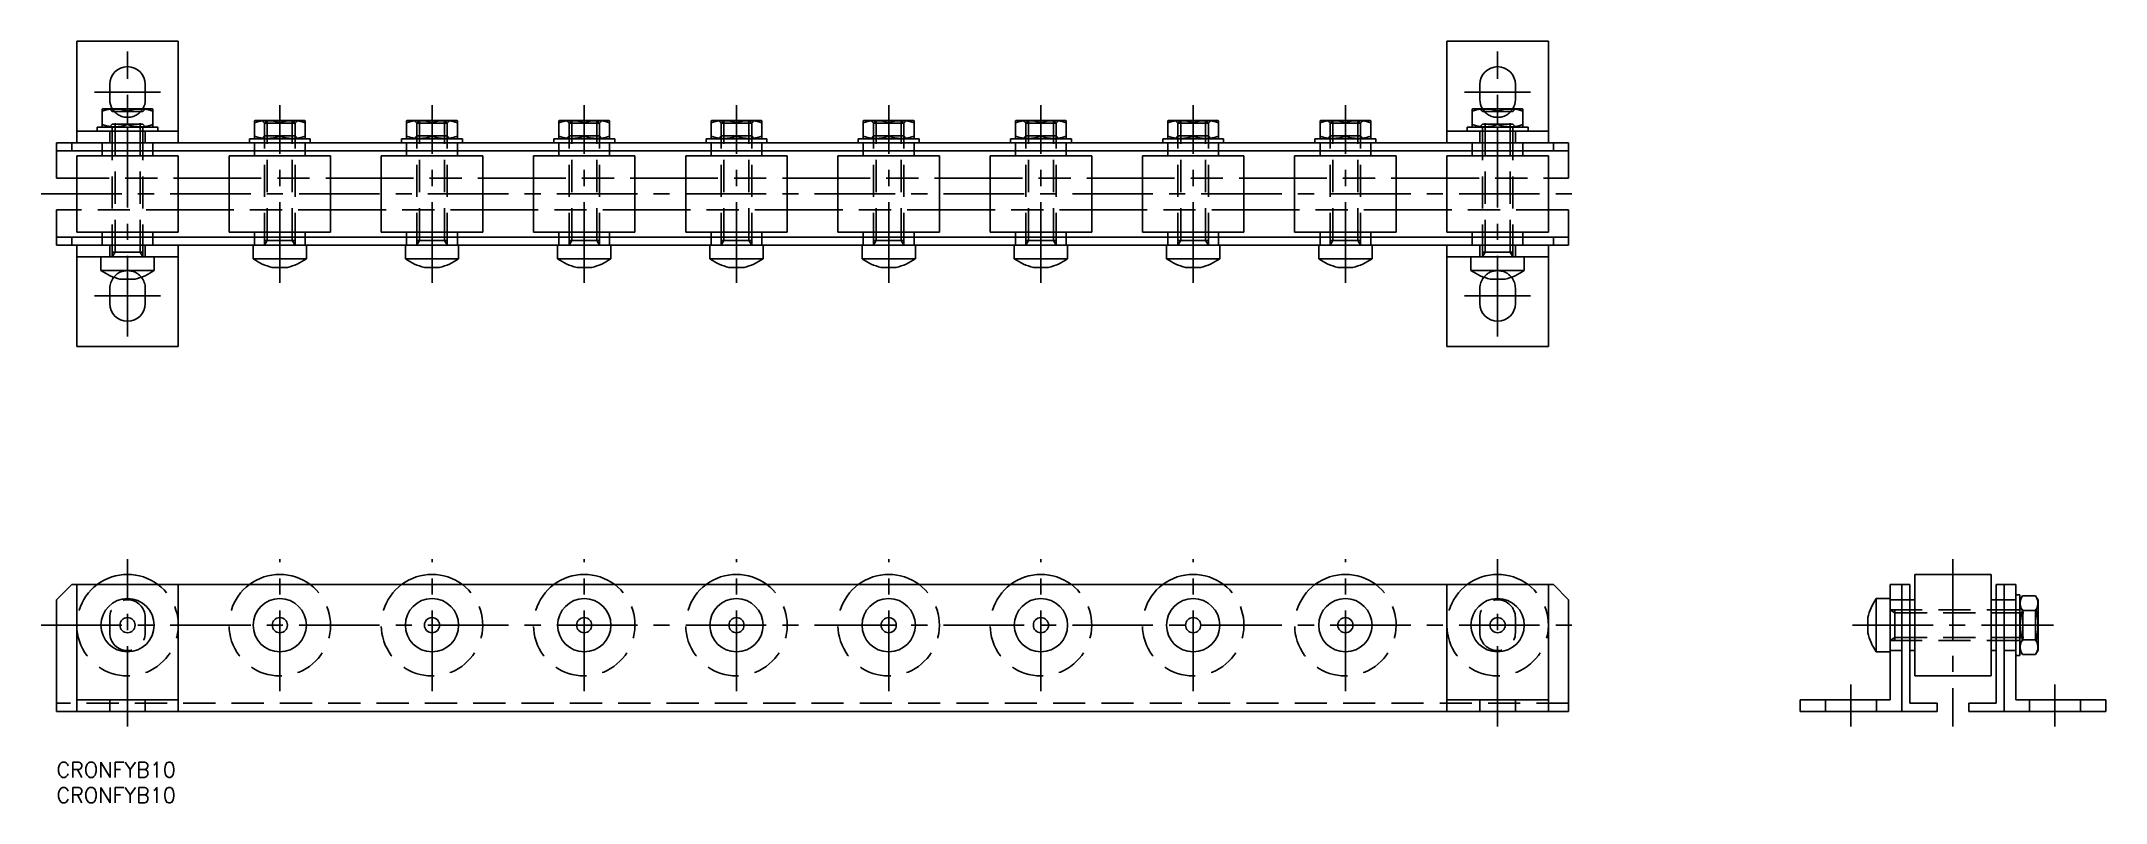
# Model space of a CAD drawing. Extents: x -3 to 404, y -8 to 142.
import ezdxf

# ---------------------------------------------------------------- set-up
doc = ezdxf.new("R2010")
doc.units = 0
doc.header["$LTSCALE"] = 0.5
doc.linetypes.add('CENTER', pattern=[50.8, 31.75, -6.35, 6.35, -6.35])
doc.linetypes.add('DASHED', pattern=[19.05, 12.7, -6.35])
for name, color, linetype in [('MSM_CENTER', 1, 'CENTER'), ('MSM_CONTINUOUS', 7, 'CONTINUOUS'), ('MSM_DASHED', 4, 'DASHED'), ('MSM_PART_NUMBER', 7, 'CONTINUOUS')]:
    doc.layers.add(name, color=color, linetype=linetype)
doc.styles.get("Standard").update_dxf_attribs({"font": 'txt.shx', "height": 3, "bigfont": 'bigfont.shx'})

# ---------------------------------------------------------------- blocks, each defined once
blk = doc.blocks.new('*U45')
at = {"layer": 'MSM_PART_NUMBER'}
blk.add_text('CRONFYB10', height=3, dxfattribs=at).set_placement((0, -3))
blk = doc.blocks.new('*U46')
at = {"layer": 'MSM_PART_NUMBER'}
blk.add_text('CRONFYB10', height=3, dxfattribs=at).set_placement((0, -8))

msp = doc.modelspace()

# ---------------------------------------------------------------- linework, layer by layer
at = {"layer": 'MSM_CENTER'}
for p, q in [((14, 83.91), (14, 140.11)), ((284, 83.91), (284, 140.11)), ((7.5, 132.11), (20.5, 132.11)), ((277.5, 132.11), (290.5, 132.11)), ((44, 94.51), (44, 129.51)), ((74, 94.51), (74, 129.51)), ((104, 94.51), (104, 129.51)), ((134, 94.51), (134, 129.51)), ((164, 94.51), (164, 129.51)), ((194, 94.51), (194, 129.51)), ((224, 94.51), (224, 129.51)), ((254, 94.51), (254, 129.51)), ((-3, 112.01), (301, 112.01)), ((20.5, 91.91), (7.5, 91.91)), ((290.5, 91.91), (277.5, 91.91)), ((14, 7), (14, 40)), ((44, 14), (44, 40)), ((74, 14), (74, 40)), ((104, 14), (104, 40)), ((134, 14), (134, 40)), ((164, 14), (164, 40)), ((194, 14), (194, 40)), ((224, 14), (224, 40)), ((254, 14), (254, 40)), ((284, 7), (284, 40)), ((373.74, 40), (373.74, 7)), ((-3, 27), (301, 27)), ((353.94, 27), (393.54, 27)), ((353.64, 7), (353.64, 15.3)), ((393.84, 7), (393.84, 15.3))]:
    msp.add_line(p, q, dxfattribs=at)
at = {"layer": 'MSM_CONTINUOUS'}
for p, q in [((4, 122.11), (4, 142.11)), ((4, 142.11), (24, 142.11)), ((24, 122.11), (24, 142.11)), ((274, 122.11), (274, 142.11)), ((274, 142.11), (294, 142.11)), ((294, 122.11), (294, 142.11)), ((10.5, 133.61), (10.5, 130.61)), ((17.5, 130.61), (17.5, 133.61)), ((280.5, 133.61), (280.5, 130.61)), ((287.5, 130.61), (287.5, 133.61)), ((9.1, 128.81), (9, 128.75)), ((9, 125.27), (9, 128.75)), ((9.1, 128.81), (18.9, 128.81)), ((14, 125.72), (14, 128.31)), ((19, 128.75), (18.9, 128.81)), ((19, 128.75), (19, 125.27)), ((39.1, 126.51), (39, 126.45)), ((39, 122.97), (39, 126.45)), ((39.1, 126.51), (48.9, 126.51)), ((49, 126.45), (48.9, 126.51)), ((49, 126.45), (49, 122.97)), ((69.1, 126.51), (69, 126.45)), ((69, 122.97), (69, 126.45)), ((69.1, 126.51), (78.9, 126.51)), ((79, 126.45), (78.9, 126.51)), ((79, 126.45), (79, 122.97)), ((99.1, 126.51), (99, 126.45)), ((99, 122.97), (99, 126.45)), ((99.1, 126.51), (108.9, 126.51)), ((109, 126.45), (108.9, 126.51)), ((109, 126.45), (109, 122.97)), ((129.1, 126.51), (129, 126.45)), ((129, 122.97), (129, 126.45)), ((129.1, 126.51), (138.9, 126.51)), ((139, 126.45), (138.9, 126.51)), ((139, 126.45), (139, 122.97)), ((159.1, 126.51), (159, 126.45)), ((159, 122.97), (159, 126.45)), ((159.1, 126.51), (168.9, 126.51)), ((169, 126.45), (168.9, 126.51)), ((169, 126.45), (169, 122.97)), ((189.1, 126.51), (189, 126.45)), ((189, 122.97), (189, 126.45)), ((189.1, 126.51), (198.9, 126.51)), ((199, 126.45), (198.9, 126.51)), ((199, 126.45), (199, 122.97)), ((219.1, 126.51), (219, 126.45)), ((219, 122.97), (219, 126.45)), ((219.1, 126.51), (228.9, 126.51)), ((229, 126.45), (228.9, 126.51)), ((229, 126.45), (229, 122.97)), ((249.1, 126.51), (249, 126.45)), ((249, 122.97), (249, 126.45)), ((249.1, 126.51), (258.9, 126.51)), ((259, 126.45), (258.9, 126.51)), ((259, 126.45), (259, 122.97)), ((279.1, 128.81), (279, 128.75)), ((279, 125.27), (279, 128.75)), ((279.1, 128.81), (288.9, 128.81)), ((284, 125.72), (284, 128.31)), ((289, 128.75), (288.9, 128.81)), ((289, 128.75), (289, 125.27)), ((0, 115.11), (0, 122.11)), ((298, 122.11), (0, 122.11)), ((3, 120.51), (3, 122.11)), ((4, 124.41), (24, 124.41)), ((8, 125.21), (8, 124.41)), ((8, 125.21), (20, 125.21)), ((9, 125.27), (9.1, 125.21)), ((18.9, 125.21), (19, 125.27)), ((20, 124.41), (20, 125.21)), ((38, 122.91), (38, 122.11)), ((38, 122.91), (50, 122.91)), ((39, 122.97), (39.1, 122.91)), ((44, 123.42), (44, 126.01)), ((48.9, 122.91), (49, 122.97)), ((50, 122.11), (50, 122.91)), ((68, 122.91), (68, 122.11)), ((68, 122.91), (80, 122.91)), ((69, 122.97), (69.1, 122.91)), ((74, 123.42), (74, 126.01)), ((78.9, 122.91), (79, 122.97)), ((80, 122.11), (80, 122.91)), ((98, 122.91), (98, 122.11)), ((98, 122.91), (110, 122.91)), ((99, 122.97), (99.1, 122.91)), ((104, 123.42), (104, 126.01)), ((108.9, 122.91), (109, 122.97)), ((110, 122.11), (110, 122.91)), ((128, 122.91), (128, 122.11)), ((128, 122.91), (140, 122.91)), ((129, 122.97), (129.1, 122.91)), ((134, 123.42), (134, 126.01)), ((138.9, 122.91), (139, 122.97)), ((140, 122.11), (140, 122.91)), ((158, 122.91), (158, 122.11)), ((158, 122.91), (170, 122.91)), ((159, 122.97), (159.1, 122.91)), ((164, 123.42), (164, 126.01)), ((168.9, 122.91), (169, 122.97)), ((170, 122.11), (170, 122.91)), ((188, 122.91), (188, 122.11)), ((188, 122.91), (200, 122.91)), ((189, 122.97), (189.1, 122.91)), ((194, 123.42), (194, 126.01)), ((198.9, 122.91), (199, 122.97)), ((200, 122.11), (200, 122.91)), ((218, 122.91), (218, 122.11)), ((218, 122.91), (230, 122.91)), ((219, 122.97), (219.1, 122.91)), ((224, 123.42), (224, 126.01)), ((228.9, 122.91), (229, 122.97)), ((230, 122.11), (230, 122.91)), ((248, 122.91), (248, 122.11)), ((248, 122.91), (260, 122.91)), ((249, 122.97), (249.1, 122.91)), ((254, 123.42), (254, 126.01)), ((258.9, 122.91), (259, 122.97)), ((260, 122.11), (260, 122.91)), ((274, 124.41), (294, 124.41)), ((278, 125.21), (278, 124.41)), ((278, 125.21), (290, 125.21)), ((279, 125.27), (279.1, 125.21)), ((288.9, 125.21), (289, 125.27)), ((290, 124.41), (290, 125.21)), ((295, 122.11), (295, 120.51)), ((298, 115.11), (298, 122.11)), ((0, 120.51), (298, 120.51)), ((4, 119.51), (4, 104.51)), ((4, 119.51), (24, 119.51)), ((9, 120.51), (9, 119.51)), ((19, 119.51), (19, 120.51)), ((24, 104.51), (24, 119.51)), ((34, 119.51), (34, 104.51)), ((34, 119.51), (54, 119.51)), ((39, 120.51), (39, 119.51)), ((49, 119.51), (49, 120.51)), ((54, 104.51), (54, 119.51)), ((64, 119.51), (64, 104.51)), ((64, 119.51), (84, 119.51)), ((69, 120.51), (69, 119.51)), ((79, 119.51), (79, 120.51)), ((84, 104.51), (84, 119.51)), ((94, 119.51), (94, 104.51)), ((94, 119.51), (114, 119.51)), ((99, 120.51), (99, 119.51)), ((109, 119.51), (109, 120.51)), ((114, 104.51), (114, 119.51)), ((124, 119.51), (124, 104.51)), ((124, 119.51), (144, 119.51)), ((129, 120.51), (129, 119.51)), ((139, 119.51), (139, 120.51)), ((144, 104.51), (144, 119.51)), ((154, 119.51), (154, 104.51)), ((154, 119.51), (174, 119.51)), ((159, 120.51), (159, 119.51)), ((169, 119.51), (169, 120.51)), ((174, 104.51), (174, 119.51)), ((184, 119.51), (184, 104.51)), ((184, 119.51), (204, 119.51)), ((189, 120.51), (189, 119.51)), ((199, 119.51), (199, 120.51)), ((204, 104.51), (204, 119.51)), ((214, 119.51), (214, 104.51)), ((214, 119.51), (234, 119.51)), ((219, 120.51), (219, 119.51)), ((229, 119.51), (229, 120.51)), ((234, 104.51), (234, 119.51)), ((244, 119.51), (244, 104.51)), ((244, 119.51), (264, 119.51)), ((249, 120.51), (249, 119.51)), ((259, 119.51), (259, 120.51)), ((264, 104.51), (264, 119.51)), ((274, 119.51), (274, 104.51)), ((274, 119.51), (294, 119.51)), ((279, 120.51), (279, 119.51)), ((289, 119.51), (289, 120.51)), ((294, 104.51), (294, 119.51)), ((0, 115.11), (4, 115.11)), ((24, 115.11), (34, 115.11)), ((54, 115.11), (64, 115.11)), ((84, 115.11), (94, 115.11)), ((114, 115.11), (124, 115.11)), ((144, 115.11), (154, 115.11)), ((174, 115.11), (184, 115.11)), ((204, 115.11), (214, 115.11)), ((234, 115.11), (244, 115.11)), ((264, 115.11), (274, 115.11)), ((294, 115.11), (298, 115.11)), ((0, 108.91), (0, 101.91)), ((4, 108.91), (0, 108.91)), ((34, 108.91), (24, 108.91)), ((64, 108.91), (54, 108.91)), ((94, 108.91), (84, 108.91)), ((124, 108.91), (114, 108.91)), ((154, 108.91), (144, 108.91)), ((184, 108.91), (174, 108.91)), ((214, 108.91), (204, 108.91)), ((244, 108.91), (234, 108.91)), ((274, 108.91), (264, 108.91)), ((298, 108.91), (294, 108.91)), ((298, 108.91), (298, 101.91)), ((298, 103.51), (0, 103.51)), ((0, 101.91), (298, 101.91)), ((3, 101.91), (3, 103.51)), ((4, 104.51), (24, 104.51)), ((4, 101.91), (4, 81.91)), ((9, 104.51), (9, 103.51)), ((19, 103.51), (19, 104.51)), ((24, 101.91), (24, 81.91)), ((34, 104.51), (54, 104.51)), ((38.75, 101.91), (38.75, 99.2)), ((39, 104.51), (39, 103.51)), ((49, 103.51), (49, 104.51)), ((49.25, 99.2), (49.25, 101.91)), ((64, 104.51), (84, 104.51)), ((68.75, 101.91), (68.75, 99.2)), ((69, 104.51), (69, 103.51)), ((79, 103.51), (79, 104.51)), ((79.25, 99.2), (79.25, 101.91)), ((94, 104.51), (114, 104.51)), ((98.75, 101.91), (98.75, 99.2)), ((99, 104.51), (99, 103.51)), ((109, 103.51), (109, 104.51)), ((109.25, 99.2), (109.25, 101.91)), ((124, 104.51), (144, 104.51)), ((128.75, 101.91), (128.75, 99.2)), ((129, 104.51), (129, 103.51)), ((139, 103.51), (139, 104.51)), ((139.25, 99.2), (139.25, 101.91)), ((154, 104.51), (174, 104.51)), ((158.75, 101.91), (158.75, 99.2)), ((159, 104.51), (159, 103.51)), ((169, 103.51), (169, 104.51)), ((169.25, 99.2), (169.25, 101.91)), ((184, 104.51), (204, 104.51)), ((188.75, 101.91), (188.75, 99.2)), ((189, 104.51), (189, 103.51)), ((199, 103.51), (199, 104.51)), ((199.25, 99.2), (199.25, 101.91)), ((214, 104.51), (234, 104.51)), ((218.75, 101.91), (218.75, 99.2)), ((219, 104.51), (219, 103.51)), ((229, 103.51), (229, 104.51)), ((229.25, 99.2), (229.25, 101.91)), ((244, 104.51), (264, 104.51)), ((248.75, 101.91), (248.75, 99.2)), ((249, 104.51), (249, 103.51)), ((259, 103.51), (259, 104.51)), ((259.25, 99.2), (259.25, 101.91)), ((274, 104.51), (294, 104.51)), ((274, 101.91), (274, 81.91)), ((279, 104.51), (279, 103.51)), ((289, 103.51), (289, 104.51)), ((294, 101.91), (294, 81.91)), ((295, 103.51), (295, 101.91)), ((24, 99.61), (4, 99.61)), ((8.75, 99.61), (8.75, 96.9)), ((19.25, 96.9), (19.25, 99.61)), ((38.75, 99.2), (49.25, 99.2)), ((68.75, 99.2), (79.25, 99.2)), ((98.75, 99.2), (109.25, 99.2)), ((128.75, 99.2), (139.25, 99.2)), ((158.75, 99.2), (169.25, 99.2)), ((188.75, 99.2), (199.25, 99.2)), ((218.75, 99.2), (229.25, 99.2)), ((248.75, 99.2), (259.25, 99.2)), ((294, 99.61), (274, 99.61)), ((278.75, 99.61), (278.75, 96.9)), ((289.25, 96.9), (289.25, 99.61)), ((8.75, 96.9), (19.25, 96.9)), ((12.51, 95.21), (15.49, 95.21)), ((42.51, 97.51), (45.49, 97.51)), ((72.51, 97.51), (75.49, 97.51)), ((102.51, 97.51), (105.49, 97.51)), ((132.51, 97.51), (135.49, 97.51)), ((162.51, 97.51), (165.49, 97.51)), ((192.51, 97.51), (195.49, 97.51)), ((222.51, 97.51), (225.49, 97.51)), ((252.51, 97.51), (255.49, 97.51)), ((278.75, 96.9), (289.25, 96.9)), ((282.51, 95.21), (285.49, 95.21)), ((10.5, 93.41), (10.5, 90.41)), ((17.5, 90.41), (17.5, 93.41)), ((280.5, 93.41), (280.5, 90.41)), ((287.5, 90.41), (287.5, 93.41)), ((24, 81.91), (4, 81.91)), ((294, 81.91), (274, 81.91)), ((366.24, 37), (366.24, 17)), ((381.24, 37), (366.24, 37)), ((381.24, 37), (381.24, 17)), ((0, 32), (3, 35)), ((295, 35), (3, 35)), ((4, 35), (4, 10)), ((24, 35), (24, 10)), ((274, 35), (274, 10)), ((294, 35), (294, 10)), ((295, 35), (298, 32)), ((365.24, 35), (361.34, 35)), ((361.34, 35), (361.34, 12.3)), ((363.64, 35), (363.64, 10)), ((365.24, 11.6), (365.24, 35)), ((382.24, 35), (382.24, 11.6)), ((386.14, 35), (382.24, 35)), ((383.84, 10), (383.84, 35)), ((386.14, 35), (386.14, 12.3)), ((386.94, 33), (386.14, 33)), ((386.94, 33), (386.94, 21)), ((387.44, 32.77), (386.94, 31.9)), ((387.44, 32.77), (390.03, 32.77)), ((390.54, 31.9), (390.03, 32.77)), ((0, 32), (0, 10)), ((298, 32), (298, 10)), ((356.94, 28.49), (356.94, 25.51)), ((358.63, 32.25), (358.63, 21.75)), ((361.34, 32.25), (358.63, 32.25)), ((363.64, 32), (366.24, 32)), ((383.84, 32), (381.24, 32)), ((387.44, 29.89), (390.03, 29.89)), ((390.54, 31.9), (390.54, 22.1)), ((358.63, 21.75), (361.34, 21.75)), ((365.24, 22), (366.24, 22)), ((381.24, 22), (382.24, 22)), ((386.14, 21), (386.94, 21)), ((386.94, 22.1), (387.44, 21.23)), ((387.44, 24.11), (390.03, 24.11)), ((387.44, 21.23), (390.03, 21.23)), ((390.03, 21.23), (390.54, 22.1)), ((366.24, 17), (381.24, 17)), ((24, 12.3), (4, 12.3)), ((294, 12.3), (274, 12.3)), ((361.34, 12.3), (343.64, 12.3)), ((343.64, 12.3), (343.64, 10)), ((386.14, 12.3), (403.84, 12.3)), ((403.84, 12.3), (403.84, 10)), ((298, 10), (0, 10)), ((343.64, 10), (370.64, 10)), ((370.64, 11.6), (365.24, 11.6)), ((370.64, 10), (370.64, 11.6)), ((376.84, 11.6), (382.24, 11.6)), ((376.84, 10), (376.84, 11.6)), ((403.84, 10), (376.84, 10))]:
    msp.add_line(p, q, dxfattribs=at)
for centre, radius in [((14, 27), 5.25), ((14, 27), 1.49), ((44, 27), 5.25), ((44, 27), 1.49), ((74, 27), 5.25), ((74, 27), 1.49), ((104, 27), 5.25), ((104, 27), 1.49), ((134, 27), 5.25), ((134, 27), 1.49), ((164, 27), 5.25), ((164, 27), 1.49), ((194, 27), 5.25), ((194, 27), 1.49), ((224, 27), 5.25), ((224, 27), 1.49), ((254, 27), 5.25), ((254, 27), 1.49), ((284, 27), 5.25), ((284, 27), 1.49)]:
    msp.add_circle(centre, radius, dxfattribs=at)
for centre, radius, start, end in [((14, 133.61), 3.5, 0, 180), ((284, 133.61), 3.5, 0, 180), ((14, 130.61), 3.5, 180, 210.9497), ((14, 130.61), 3.5, 329.0503, 0), ((284, 130.61), 3.5, 180, 210.9497), ((284, 130.61), 3.5, 329.0503, 0), ((11.5, 121.38), 7.37, 70.1592, 109.8408), ((16.5, 121.38), 7.37, 70.1592, 109.8408), ((41.5, 119.08), 7.37, 70.1592, 109.8408), ((46.5, 119.08), 7.37, 70.1592, 109.8408), ((71.5, 119.08), 7.37, 70.1592, 109.8408), ((76.5, 119.08), 7.37, 70.1592, 109.8408), ((101.5, 119.08), 7.37, 70.1592, 109.8408), ((106.5, 119.08), 7.37, 70.1592, 109.8408), ((131.5, 119.08), 7.37, 70.1592, 109.8408), ((136.5, 119.08), 7.37, 70.1592, 109.8408), ((161.5, 119.08), 7.37, 70.1592, 109.8408), ((166.5, 119.08), 7.37, 70.1592, 109.8408), ((191.5, 119.08), 7.37, 70.1592, 109.8408), ((196.5, 119.08), 7.37, 70.1592, 109.8408), ((221.5, 119.08), 7.37, 70.1592, 109.8408), ((226.5, 119.08), 7.37, 70.1592, 109.8408), ((251.5, 119.08), 7.37, 70.1592, 109.8408), ((256.5, 119.08), 7.37, 70.1592, 109.8408), ((281.5, 121.38), 7.37, 70.1592, 109.8408), ((286.5, 121.38), 7.37, 70.1592, 109.8408), ((11.5, 132.64), 7.37, 250.1592, 289.8408), ((16.5, 132.64), 7.37, 250.1592, 289.8408), ((41.5, 130.34), 7.37, 250.1592, 289.8408), ((46.5, 130.34), 7.37, 250.1592, 289.8408), ((71.5, 130.34), 7.37, 250.1592, 289.8408), ((76.5, 130.34), 7.37, 250.1592, 289.8408), ((101.5, 130.34), 7.37, 250.1592, 289.8408), ((106.5, 130.34), 7.37, 250.1592, 289.8408), ((131.5, 130.34), 7.37, 250.1592, 289.8408), ((136.5, 130.34), 7.37, 250.1592, 289.8408), ((161.5, 130.34), 7.37, 250.1592, 289.8408), ((166.5, 130.34), 7.37, 250.1592, 289.8408), ((191.5, 130.34), 7.37, 250.1592, 289.8408), ((196.5, 130.34), 7.37, 250.1592, 289.8408), ((221.5, 130.34), 7.37, 250.1592, 289.8408), ((226.5, 130.34), 7.37, 250.1592, 289.8408), ((251.5, 130.34), 7.37, 250.1592, 289.8408), ((256.5, 130.34), 7.37, 250.1592, 289.8408), ((281.5, 132.64), 7.37, 250.1592, 289.8408), ((286.5, 132.64), 7.37, 250.1592, 289.8408), ((45.54, 109.25), 12.12, 235.9445, 255.5214), ((42.46, 109.25), 12.12, 284.4786, 304.0555), ((75.54, 109.25), 12.12, 235.9445, 255.5214), ((72.46, 109.25), 12.12, 284.4786, 304.0555), ((105.54, 109.25), 12.12, 235.9445, 255.5214), ((102.46, 109.25), 12.12, 284.4786, 304.0555), ((135.54, 109.25), 12.12, 235.9445, 255.5214), ((132.46, 109.25), 12.12, 284.4786, 304.0555), ((165.54, 109.25), 12.12, 235.9445, 255.5214), ((162.46, 109.25), 12.12, 284.4786, 304.0555), ((195.54, 109.25), 12.12, 235.9445, 255.5214), ((192.46, 109.25), 12.12, 284.4786, 304.0555), ((225.54, 109.25), 12.12, 235.9445, 255.5214), ((222.46, 109.25), 12.12, 284.4786, 304.0555), ((255.54, 109.25), 12.12, 235.9445, 255.5214), ((252.46, 109.25), 12.12, 284.4786, 304.0555), ((15.54, 106.95), 12.12, 235.9445, 255.5214), ((14, 93.41), 3.5, 141.2477, 180), ((12.46, 106.95), 12.12, 284.4786, 304.0555), ((14, 93.41), 3.5, 0, 38.7523), ((285.54, 106.95), 12.12, 235.9445, 255.5214), ((284, 93.41), 3.5, 141.2477, 180), ((282.46, 106.95), 12.12, 284.4786, 304.0555), ((284, 93.41), 3.5, 0, 38.7523), ((14, 90.41), 3.5, 180, 0), ((284, 90.41), 3.5, 180, 0), ((14, 27), 10, 53.1301, 126.8699), ((44, 27), 10, 53.1301, 126.8699), ((74, 27), 10, 53.1301, 126.8699), ((104, 27), 10, 53.1301, 126.8699), ((134, 27), 10, 53.1301, 126.8699), ((164, 27), 10, 53.1301, 126.8699), ((194, 27), 10, 53.1301, 126.8699), ((224, 27), 10, 53.1301, 126.8699), ((254, 27), 10, 53.1301, 126.8699), ((284, 27), 10, 53.1301, 126.8699), ((368.67, 25.46), 12.12, 145.9445, 165.5214), ((389.55, 31.33), 2.56, 154.3574, 214.3573), ((396.6, 27), 9.61, 162.5124, 197.4876), ((387.92, 31.33), 2.56, 325.6427, 25.6426), ((380.87, 27), 9.61, 342.5124, 17.4876), ((368.67, 28.54), 12.12, 194.4786, 214.0555), ((389.55, 22.67), 2.56, 145.6427, 205.6426), ((387.92, 22.67), 2.56, 334.3574, 34.3573)]:
    msp.add_arc(centre, radius, start, end, dxfattribs=at)
at = {"layer": 'MSM_DASHED'}
for p, q in [((10.46, 128.81), (11, 128.27)), ((11.54, 128.81), (11, 128.27)), ((17, 128.27), (11, 128.27)), ((11, 99.61), (11, 128.27)), ((11.54, 100.55), (11.54, 128.81)), ((16.46, 128.81), (17, 128.27)), ((16.46, 100.55), (16.46, 128.81)), ((17.54, 128.81), (17, 128.27)), ((17, 99.61), (17, 128.27)), ((40.46, 126.51), (41, 125.97)), ((41.54, 126.51), (41, 125.97)), ((41.54, 102.85), (41.54, 126.51)), ((46.46, 126.51), (47, 125.97)), ((46.46, 102.85), (46.46, 126.51)), ((47.54, 126.51), (47, 125.97)), ((70.46, 126.51), (71, 125.97)), ((71.54, 126.51), (71, 125.97)), ((71.54, 102.85), (71.54, 126.51)), ((76.46, 126.51), (77, 125.97)), ((76.46, 102.85), (76.46, 126.51)), ((77.54, 126.51), (77, 125.97)), ((100.46, 126.51), (101, 125.97)), ((101.54, 126.51), (101, 125.97)), ((101.54, 102.85), (101.54, 126.51)), ((106.46, 126.51), (107, 125.97)), ((106.46, 102.85), (106.46, 126.51)), ((107.54, 126.51), (107, 125.97)), ((130.46, 126.51), (131, 125.97)), ((131.54, 126.51), (131, 125.97)), ((131.54, 102.85), (131.54, 126.51)), ((136.46, 126.51), (137, 125.97)), ((136.46, 102.85), (136.46, 126.51)), ((137.54, 126.51), (137, 125.97)), ((160.46, 126.51), (161, 125.97)), ((161.54, 126.51), (161, 125.97)), ((161.54, 102.85), (161.54, 126.51)), ((166.46, 126.51), (167, 125.97)), ((166.46, 102.85), (166.46, 126.51)), ((167.54, 126.51), (167, 125.97)), ((190.46, 126.51), (191, 125.97)), ((191.54, 126.51), (191, 125.97)), ((191.54, 102.85), (191.54, 126.51)), ((196.46, 126.51), (197, 125.97)), ((196.46, 102.85), (196.46, 126.51)), ((197.54, 126.51), (197, 125.97)), ((220.46, 126.51), (221, 125.97)), ((221.54, 126.51), (221, 125.97)), ((221.54, 102.85), (221.54, 126.51)), ((226.46, 126.51), (227, 125.97)), ((226.46, 102.85), (226.46, 126.51)), ((227.54, 126.51), (227, 125.97)), ((250.46, 126.51), (251, 125.97)), ((251.54, 126.51), (251, 125.97)), ((251.54, 102.85), (251.54, 126.51)), ((256.46, 126.51), (257, 125.97)), ((256.46, 102.85), (256.46, 126.51)), ((257.54, 126.51), (257, 125.97)), ((280.46, 128.81), (281, 128.27)), ((281.54, 128.81), (281, 128.27)), ((281, 99.61), (281, 128.27)), ((287, 128.27), (281, 128.27)), ((281.54, 100.55), (281.54, 128.81)), ((286.46, 100.55), (286.46, 128.81)), ((286.46, 128.81), (287, 128.27)), ((287.54, 128.81), (287, 128.27)), ((287, 99.61), (287, 128.27)), ((9, 122.11), (9, 120.51)), ((10.46, 125.21), (11, 125.75)), ((10.5, 124.41), (10.5, 122.11)), ((17, 125.75), (11, 125.75)), ((17.54, 125.21), (17, 125.75)), ((17.5, 124.41), (17.5, 122.11)), ((19, 120.51), (19, 122.11)), ((39, 122.11), (39, 120.51)), ((40.46, 122.91), (41, 123.45)), ((47, 125.97), (41, 125.97)), ((41, 101.91), (41, 125.97)), ((47, 123.45), (41, 123.45)), ((47, 101.91), (47, 125.97)), ((47.54, 122.91), (47, 123.45)), ((49, 120.51), (49, 122.11)), ((69, 122.11), (69, 120.51)), ((70.46, 122.91), (71, 123.45)), ((77, 125.97), (71, 125.97)), ((71, 101.91), (71, 125.97)), ((77, 123.45), (71, 123.45)), ((77, 101.91), (77, 125.97)), ((77.54, 122.91), (77, 123.45)), ((79, 120.51), (79, 122.11)), ((99, 122.11), (99, 120.51)), ((100.46, 122.91), (101, 123.45)), ((107, 125.97), (101, 125.97)), ((101, 101.91), (101, 125.97)), ((107, 123.45), (101, 123.45)), ((107, 101.91), (107, 125.97)), ((107.54, 122.91), (107, 123.45)), ((109, 120.51), (109, 122.11)), ((129, 122.11), (129, 120.51)), ((130.46, 122.91), (131, 123.45)), ((137, 125.97), (131, 125.97)), ((131, 101.91), (131, 125.97)), ((137, 123.45), (131, 123.45)), ((137, 101.91), (137, 125.97)), ((137.54, 122.91), (137, 123.45)), ((139, 120.51), (139, 122.11)), ((159, 122.11), (159, 120.51)), ((160.46, 122.91), (161, 123.45)), ((167, 125.97), (161, 125.97)), ((161, 101.91), (161, 125.97)), ((167, 123.45), (161, 123.45)), ((167, 101.91), (167, 125.97)), ((167.54, 122.91), (167, 123.45)), ((169, 120.51), (169, 122.11)), ((189, 122.11), (189, 120.51)), ((190.46, 122.91), (191, 123.45)), ((197, 125.97), (191, 125.97)), ((191, 101.91), (191, 125.97)), ((197, 123.45), (191, 123.45)), ((197, 101.91), (197, 125.97)), ((197.54, 122.91), (197, 123.45)), ((199, 120.51), (199, 122.11)), ((219, 122.11), (219, 120.51)), ((220.46, 122.91), (221, 123.45)), ((227, 125.97), (221, 125.97)), ((221, 101.91), (221, 125.97)), ((227, 123.45), (221, 123.45)), ((227, 101.91), (227, 125.97)), ((227.54, 122.91), (227, 123.45)), ((229, 120.51), (229, 122.11)), ((249, 122.11), (249, 120.51)), ((250.46, 122.91), (251, 123.45)), ((257, 125.97), (251, 125.97)), ((251, 101.91), (251, 125.97)), ((257, 123.45), (251, 123.45)), ((257, 101.91), (257, 125.97)), ((257.54, 122.91), (257, 123.45)), ((259, 120.51), (259, 122.11)), ((279, 122.11), (279, 120.51)), ((280.46, 125.21), (281, 125.75)), ((280.5, 124.41), (280.5, 122.11)), ((287, 125.75), (281, 125.75)), ((287.54, 125.21), (287, 125.75)), ((287.5, 124.41), (287.5, 122.11)), ((289, 120.51), (289, 122.11)), ((4, 115.11), (24, 115.11)), ((34, 115.11), (54, 115.11)), ((64, 115.11), (84, 115.11)), ((94, 115.11), (114, 115.11)), ((124, 115.11), (144, 115.11)), ((154, 115.11), (174, 115.11)), ((184, 115.11), (204, 115.11)), ((214, 115.11), (234, 115.11)), ((244, 115.11), (264, 115.11)), ((274, 115.11), (294, 115.11)), ((24, 108.91), (4, 108.91)), ((54, 108.91), (34, 108.91)), ((84, 108.91), (64, 108.91)), ((114, 108.91), (94, 108.91)), ((144, 108.91), (124, 108.91)), ((174, 108.91), (154, 108.91)), ((204, 108.91), (184, 108.91)), ((234, 108.91), (214, 108.91)), ((264, 108.91), (244, 108.91)), ((294, 108.91), (274, 108.91)), ((9, 103.51), (9, 101.91)), ((10.5, 99.61), (10.5, 101.91)), ((17.5, 99.61), (17.5, 101.91)), ((19, 101.91), (19, 103.51)), ((39, 103.51), (39, 101.91)), ((41, 102.85), (47, 102.85)), ((41, 101.91), (41.54, 102.85)), ((47, 101.91), (46.46, 102.85)), ((49, 101.91), (49, 103.51)), ((69, 103.51), (69, 101.91)), ((71, 102.85), (77, 102.85)), ((71, 101.91), (71.54, 102.85)), ((77, 101.91), (76.46, 102.85)), ((79, 101.91), (79, 103.51)), ((99, 103.51), (99, 101.91)), ((101, 102.85), (107, 102.85)), ((101, 101.91), (101.54, 102.85)), ((107, 101.91), (106.46, 102.85)), ((109, 101.91), (109, 103.51)), ((129, 103.51), (129, 101.91)), ((131, 102.85), (137, 102.85)), ((131, 101.91), (131.54, 102.85)), ((137, 101.91), (136.46, 102.85)), ((139, 101.91), (139, 103.51)), ((159, 103.51), (159, 101.91)), ((161, 102.85), (167, 102.85)), ((161, 101.91), (161.54, 102.85)), ((167, 101.91), (166.46, 102.85)), ((169, 101.91), (169, 103.51)), ((189, 103.51), (189, 101.91)), ((191, 102.85), (197, 102.85)), ((191, 101.91), (191.54, 102.85)), ((197, 101.91), (196.46, 102.85)), ((199, 101.91), (199, 103.51)), ((219, 103.51), (219, 101.91)), ((221, 102.85), (227, 102.85)), ((221, 101.91), (221.54, 102.85)), ((227, 101.91), (226.46, 102.85)), ((229, 101.91), (229, 103.51)), ((249, 103.51), (249, 101.91)), ((251, 102.85), (257, 102.85)), ((251, 101.91), (251.54, 102.85)), ((257, 101.91), (256.46, 102.85)), ((259, 101.91), (259, 103.51)), ((279, 103.51), (279, 101.91)), ((280.5, 99.61), (280.5, 101.91)), ((287.5, 99.61), (287.5, 101.91)), ((289, 101.91), (289, 103.51)), ((11, 100.55), (17, 100.55)), ((11, 99.61), (11.54, 100.55)), ((17, 99.61), (16.46, 100.55)), ((281, 99.61), (281.54, 100.55)), ((281, 100.55), (287, 100.55)), ((287, 99.61), (286.46, 100.55)), ((10.5, 28.5), (10.5, 25.5)), ((17.5, 25.5), (17.5, 28.5)), ((280.5, 28.5), (280.5, 25.5)), ((287.5, 25.5), (287.5, 28.5)), ((363.64, 32), (361.34, 32)), ((361.34, 30), (390, 30)), ((361.34, 30), (362.27, 29.46)), ((362.27, 30), (362.27, 24)), ((362.27, 29.46), (390.54, 29.46)), ((386.14, 32), (383.84, 32)), ((386.94, 30.54), (387.48, 30)), ((387.48, 24), (387.48, 30)), ((390.54, 30.54), (390, 30)), ((390, 24), (390, 30)), ((390.54, 29.46), (390, 30)), ((361.34, 24), (362.27, 24.54)), ((362.27, 24.54), (390.54, 24.54)), ((390.54, 24.54), (390, 24)), ((361.34, 24), (390, 24)), ((361.34, 22), (363.64, 22)), ((383.84, 22), (386.14, 22)), ((386.94, 23.46), (387.48, 24)), ((390.54, 23.46), (390, 24)), ((10.5, 12.3), (10.5, 10)), ((17.5, 12.3), (17.5, 10)), ((280.5, 12.3), (280.5, 10)), ((287.5, 12.3), (287.5, 10)), ((348.64, 12.3), (348.64, 10)), ((358.64, 10), (358.64, 12.3)), ((388.84, 12.3), (388.84, 10)), ((398.84, 10), (398.84, 12.3)), ((298, 11.6), (0, 11.6))]:
    msp.add_line(p, q, dxfattribs=at)
for centre, radius, start, end in [((14, 130.61), 3.5, 210.9497, 329.0503), ((284, 130.61), 3.5, 210.9497, 329.0503), ((14, 93.41), 3.5, 38.7523, 141.2477), ((284, 93.41), 3.5, 38.7523, 141.2477), ((14, 27), 10, 126.8699, 53.1301), ((44, 27), 10, 126.8699, 53.1301), ((74, 27), 10, 126.8699, 53.1301), ((104, 27), 10, 126.8699, 53.1301), ((134, 27), 10, 126.8699, 53.1301), ((164, 27), 10, 126.8699, 53.1301), ((194, 27), 10, 126.8699, 53.1301), ((224, 27), 10, 126.8699, 53.1301), ((254, 27), 10, 126.8699, 53.1301), ((284, 27), 10, 126.8699, 53.1301), ((14, 28.5), 3.5, 0, 180), ((284, 28.5), 3.5, 0, 180), ((14, 25.5), 3.5, 180, 0), ((284, 25.5), 3.5, 180, 0)]:
    msp.add_arc(centre, radius, start, end, dxfattribs=at)

# ---------------------------------------------------------------- block references
at = {"layer": 'MSM_CONTINUOUS'}
for name in ['*U45', '*U46']:
    msp.add_blockref(name, (0, 0), dxfattribs=at)

doc.saveas('drawing.dxf')
